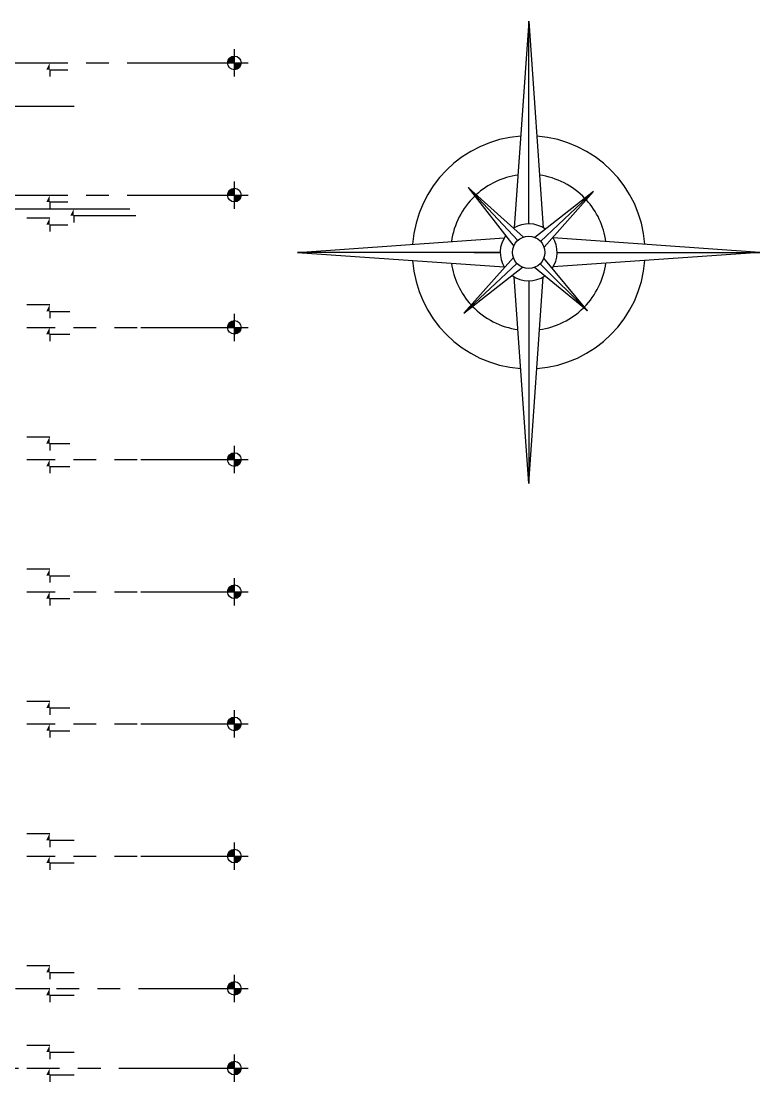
# Model space of a CAD drawing. Header units: metres. Extents: x -220 to 294, y -29 to 18.
# Drawn here: x -179.13 to -175.08, y -0.55 to 5.26 of the extents above; entities that cross this region are included whole.
import ezdxf

# ---------------------------------------------------------------- set-up
doc = ezdxf.new("R2010")
doc.units = ezdxf.units.M
doc.header["$MEASUREMENT"] = 0
doc.linetypes.add('DASHED4', pattern=[0.1875, 0.125, -0.0625])
for name, color, linetype in [('Cizgi', 7, 'Continuous'), ('Kesit_Kot', 7, 'Continuous'), ('Standart', 7, 'Continuous'), ('Tarama', 7, 'Continuous')]:
    doc.layers.add(name, color=color, linetype=linetype)

msp = doc.modelspace()

# ---------------------------------------------------------------- hatches: boundary and pattern name
at = {"layer": 'Kesit_Kot', "linetype": 'Continuous', "lineweight": -3}
for points in [[(-178.9736, 5.0351), (-178.9923, 4.9976), (-178.9736, 4.9976)], [(-178.9736, 4.3101), (-178.9923, 4.2726), (-178.9736, 4.2726)], [(-178.8418, 4.2351), (-178.8606, 4.1976), (-178.8418, 4.1976)], [(-178.9736, 4.1851), (-178.9923, 4.1476), (-178.9736, 4.1476)], [(-178.9736, 3.7101), (-178.9923, 3.6726), (-178.9736, 3.6726)], [(-178.9736, 3.5851), (-178.9923, 3.5476), (-178.9736, 3.5476)], [(-178.9736, 2.9851), (-178.9923, 2.9476), (-178.9736, 2.9476)], [(-178.9736, 2.8601), (-178.9923, 2.8226), (-178.9736, 2.8226)], [(-178.9736, 2.2601), (-178.9923, 2.2226), (-178.9736, 2.2226)], [(-178.9736, 2.1351), (-178.9923, 2.0976), (-178.9736, 2.0976)], [(-178.9736, 1.5351), (-178.9923, 1.4976), (-178.9736, 1.4976)], [(-178.9736, 1.4101), (-178.9923, 1.3726), (-178.9736, 1.3726)], [(-178.9736, 0.8101), (-178.9923, 0.7726), (-178.9736, 0.7726)], [(-178.9736, 0.6851), (-178.9923, 0.6476), (-178.9736, 0.6476)], [(-178.9736, 0.0851), (-178.9923, 0.0476), (-178.9736, 0.0476)], [(-178.9736, -0.0399), (-178.9923, -0.0774), (-178.9736, -0.0774)], [(-178.9736, -0.3524), (-178.9923, -0.3899), (-178.9736, -0.3899)], [(-178.9736, -0.4774), (-178.9923, -0.5149), (-178.9736, -0.5149)]]:
    msp.add_hatch(color=216, dxfattribs=at).paths.add_polyline_path(points)
at = {"layer": 'Tarama', "linetype": 'Continuous', "lineweight": -3}
for points in [[(-177.9982, 5.0351), (-177.9979, 5.0393), (-177.9972, 5.0435), (-177.9961, 5.0475), (-177.9945, 5.0514), (-177.9924, 5.0551), (-177.99, 5.0585), (-177.9872, 5.0617), (-177.9841, 5.0645), (-177.9806, 5.0669), (-177.9769, 5.0689), (-177.9731, 5.0705), (-177.969, 5.0717), (-177.9649, 5.0724), (-177.9607, 5.0726), (-177.9607, 5.0351)], [(-177.9232, 5.0351), (-177.9234, 5.0309), (-177.9241, 5.0268), (-177.9253, 5.0228), (-177.9269, 5.0189), (-177.9289, 5.0152), (-177.9314, 5.0118), (-177.9342, 5.0086), (-177.9373, 5.0058), (-177.9407, 5.0034), (-177.9444, 5.0014), (-177.9483, 4.9997), (-177.9523, 4.9986), (-177.9565, 4.9979), (-177.9607, 4.9976), (-177.9607, 5.0351)], [(-177.9982, 4.3101), (-177.9979, 4.3143), (-177.9972, 4.3185), (-177.9961, 4.3225), (-177.9945, 4.3264), (-177.9924, 4.3301), (-177.99, 4.3335), (-177.9872, 4.3367), (-177.9841, 4.3395), (-177.9806, 4.3419), (-177.9769, 4.3439), (-177.9731, 4.3455), (-177.969, 4.3467), (-177.9649, 4.3474), (-177.9607, 4.3476), (-177.9607, 4.3101)], [(-177.9232, 4.3101), (-177.9234, 4.3059), (-177.9241, 4.3018), (-177.9253, 4.2978), (-177.9269, 4.2939), (-177.9289, 4.2902), (-177.9314, 4.2868), (-177.9342, 4.2836), (-177.9373, 4.2808), (-177.9407, 4.2784), (-177.9444, 4.2764), (-177.9483, 4.2747), (-177.9523, 4.2736), (-177.9565, 4.2729), (-177.9607, 4.2726), (-177.9607, 4.3101)], [(-177.9982, 3.5851), (-177.9979, 3.5893), (-177.9972, 3.5935), (-177.9961, 3.5975), (-177.9945, 3.6014), (-177.9924, 3.6051), (-177.99, 3.6085), (-177.9872, 3.6117), (-177.9841, 3.6145), (-177.9806, 3.6169), (-177.9769, 3.6189), (-177.9731, 3.6205), (-177.969, 3.6217), (-177.9649, 3.6224), (-177.9607, 3.6226), (-177.9607, 3.5851)], [(-177.9232, 3.5851), (-177.9234, 3.5809), (-177.9241, 3.5768), (-177.9253, 3.5728), (-177.9269, 3.5689), (-177.9289, 3.5652), (-177.9314, 3.5618), (-177.9342, 3.5586), (-177.9373, 3.5558), (-177.9407, 3.5534), (-177.9444, 3.5514), (-177.9483, 3.5497), (-177.9523, 3.5486), (-177.9565, 3.5479), (-177.9607, 3.5476), (-177.9607, 3.5851)], [(-177.9982, 2.8601), (-177.9979, 2.8643), (-177.9972, 2.8685), (-177.9961, 2.8725), (-177.9945, 2.8764), (-177.9924, 2.8801), (-177.99, 2.8835), (-177.9872, 2.8867), (-177.9841, 2.8895), (-177.9806, 2.8919), (-177.9769, 2.8939), (-177.9731, 2.8955), (-177.969, 2.8967), (-177.9649, 2.8974), (-177.9607, 2.8976), (-177.9607, 2.8601)], [(-177.9232, 2.8601), (-177.9234, 2.8559), (-177.9241, 2.8518), (-177.9253, 2.8478), (-177.9269, 2.8439), (-177.9289, 2.8402), (-177.9314, 2.8368), (-177.9342, 2.8336), (-177.9373, 2.8308), (-177.9407, 2.8284), (-177.9444, 2.8264), (-177.9483, 2.8247), (-177.9523, 2.8236), (-177.9565, 2.8229), (-177.9607, 2.8226), (-177.9607, 2.8601)], [(-177.9982, 2.1351), (-177.9979, 2.1393), (-177.9972, 2.1435), (-177.9961, 2.1475), (-177.9945, 2.1514), (-177.9924, 2.1551), (-177.99, 2.1585), (-177.9872, 2.1617), (-177.9841, 2.1645), (-177.9806, 2.1669), (-177.9769, 2.1689), (-177.9731, 2.1705), (-177.969, 2.1717), (-177.9649, 2.1724), (-177.9607, 2.1726), (-177.9607, 2.1351)], [(-177.9232, 2.1351), (-177.9234, 2.1309), (-177.9241, 2.1268), (-177.9253, 2.1228), (-177.9269, 2.1189), (-177.9289, 2.1152), (-177.9314, 2.1118), (-177.9342, 2.1086), (-177.9373, 2.1058), (-177.9407, 2.1034), (-177.9444, 2.1014), (-177.9483, 2.0997), (-177.9523, 2.0986), (-177.9565, 2.0979), (-177.9607, 2.0976), (-177.9607, 2.1351)], [(-177.9982, 1.4101), (-177.9979, 1.4143), (-177.9972, 1.4185), (-177.9961, 1.4225), (-177.9945, 1.4264), (-177.9924, 1.4301), (-177.99, 1.4335), (-177.9872, 1.4367), (-177.9841, 1.4395), (-177.9806, 1.4419), (-177.9769, 1.4439), (-177.9731, 1.4455), (-177.969, 1.4467), (-177.9649, 1.4474), (-177.9607, 1.4476), (-177.9607, 1.4101)], [(-177.9232, 1.4101), (-177.9234, 1.4059), (-177.9241, 1.4018), (-177.9253, 1.3978), (-177.9269, 1.3939), (-177.9289, 1.3902), (-177.9314, 1.3868), (-177.9342, 1.3836), (-177.9373, 1.3808), (-177.9407, 1.3784), (-177.9444, 1.3764), (-177.9483, 1.3747), (-177.9523, 1.3736), (-177.9565, 1.3729), (-177.9607, 1.3726), (-177.9607, 1.4101)], [(-177.9982, 0.6851), (-177.9979, 0.6893), (-177.9972, 0.6935), (-177.9961, 0.6975), (-177.9945, 0.7014), (-177.9924, 0.7051), (-177.99, 0.7085), (-177.9872, 0.7117), (-177.9841, 0.7145), (-177.9806, 0.7169), (-177.9769, 0.7189), (-177.9731, 0.7205), (-177.969, 0.7217), (-177.9649, 0.7224), (-177.9607, 0.7226), (-177.9607, 0.6851)], [(-177.9232, 0.6851), (-177.9234, 0.6809), (-177.9241, 0.6768), (-177.9253, 0.6728), (-177.9269, 0.6689), (-177.9289, 0.6652), (-177.9314, 0.6618), (-177.9342, 0.6586), (-177.9373, 0.6558), (-177.9407, 0.6534), (-177.9444, 0.6514), (-177.9483, 0.6497), (-177.9523, 0.6486), (-177.9565, 0.6479), (-177.9607, 0.6476), (-177.9607, 0.6851)], [(-177.9982, -0.0399), (-177.9979, -0.0357), (-177.9972, -0.0315), (-177.9961, -0.0275), (-177.9945, -0.0236), (-177.9924, -0.0199), (-177.99, -0.0165), (-177.9872, -0.0133), (-177.9841, -0.0105), (-177.9806, -0.0081), (-177.9769, -0.0061), (-177.9731, -0.0045), (-177.969, -0.0033), (-177.9649, -0.0026), (-177.9607, -0.0024), (-177.9607, -0.0399)], [(-177.9232, -0.0399), (-177.9234, -0.0441), (-177.9241, -0.0482), (-177.9253, -0.0522), (-177.9269, -0.0561), (-177.9289, -0.0598), (-177.9314, -0.0632), (-177.9342, -0.0664), (-177.9373, -0.0692), (-177.9407, -0.0716), (-177.9444, -0.0736), (-177.9483, -0.0753), (-177.9523, -0.0764), (-177.9565, -0.0771), (-177.9607, -0.0774), (-177.9607, -0.0399)], [(-177.9982, -0.4774), (-177.9979, -0.4732), (-177.9972, -0.469), (-177.9961, -0.465), (-177.9945, -0.4611), (-177.9924, -0.4574), (-177.99, -0.454), (-177.9872, -0.4508), (-177.9841, -0.448), (-177.9806, -0.4456), (-177.9769, -0.4436), (-177.9731, -0.442), (-177.969, -0.4408), (-177.9649, -0.4401), (-177.9607, -0.4399), (-177.9607, -0.4774)], [(-177.9232, -0.4774), (-177.9234, -0.4816), (-177.9241, -0.4857), (-177.9253, -0.4897), (-177.9269, -0.4936), (-177.9289, -0.4973), (-177.9314, -0.5007), (-177.9342, -0.5039), (-177.9373, -0.5067), (-177.9407, -0.5091), (-177.9444, -0.5111), (-177.9483, -0.5128), (-177.9523, -0.5139), (-177.9565, -0.5146), (-177.9607, -0.5149), (-177.9607, -0.4774)]]:
    msp.add_hatch(color=216, dxfattribs=at).paths.add_polyline_path(points)

# ---------------------------------------------------------------- linework, layer by layer
at = {"layer": 'Cizgi', "color": 251, "linetype": 'DASHED4', "lineweight": -3}
for points in [[(-179.2236, 5.0351), (-178.4736, 5.0351)], [(-179.2236, 4.3101), (-178.4736, 4.3101)], [(-179.9689, 3.5851), (-178.4736, 3.5851)], [(-179.9689, 2.8601), (-178.4736, 2.8601)], [(-179.9689, 2.1351), (-178.4736, 2.1351)], [(-179.9689, 1.4101), (-178.4736, 1.4101)], [(-179.9689, 0.6851), (-178.4736, 0.6851)], [(-179.8368, -0.0399), (-178.4736, -0.0399)], [(-180.8439, -0.4774), (-178.4736, -0.4774)]]:
    msp.add_lwpolyline(points, dxfattribs=at)
at = {"layer": 'Cizgi', "color": 251, "linetype": 'Continuous', "lineweight": -3}
msp.add_lwpolyline([(-179.3564, 4.2351), (-178.5347, 4.2351)], dxfattribs=at)
at = {"layer": 'Kesit_Kot', "color": 251, "linetype": 'Continuous', "lineweight": -3}
for points in [[(-179.0986, 5.0351), (-178.9736, 5.0351)], [(-178.9736, 4.9976), (-178.8741, 4.9976)], [(-178.9736, 4.9976), (-178.9736, 4.9601)], [(-179.1796, 4.7988), (-178.839, 4.7988)], [(-179.0986, 4.3101), (-178.9736, 4.3101)], [(-178.9736, 4.2726), (-178.8741, 4.2726)], [(-178.9736, 4.2726), (-178.9736, 4.2351)], [(-178.8418, 4.1976), (-178.8418, 4.1601)], [(-178.5012, 4.1976), (-178.8418, 4.1976)], [(-179.0986, 4.1851), (-178.9736, 4.1851)], [(-178.9736, 4.1476), (-178.8741, 4.1476)], [(-178.9736, 4.1476), (-178.9736, 4.1101)], [(-179.0986, 3.7101), (-178.9736, 3.7101)], [(-178.9736, 3.6726), (-178.8631, 3.6726)], [(-178.9736, 3.6726), (-178.9736, 3.6351)], [(-179.0986, 3.5851), (-178.9736, 3.5851)], [(-178.9736, 3.5476), (-178.8631, 3.5476)], [(-178.9736, 3.5476), (-178.9736, 3.5101)], [(-179.0986, 2.9851), (-178.9736, 2.9851)], [(-178.9736, 2.9476), (-178.8631, 2.9476)], [(-178.9736, 2.9476), (-178.9736, 2.9101)], [(-179.0986, 2.8601), (-178.9736, 2.8601)], [(-178.9736, 2.8226), (-178.8631, 2.8226)], [(-178.9736, 2.8226), (-178.9736, 2.7851)], [(-179.0986, 2.2601), (-178.9736, 2.2601)], [(-178.9736, 2.2226), (-178.8631, 2.2226)], [(-178.9736, 2.2226), (-178.9736, 2.1851)], [(-179.0986, 2.1351), (-178.9736, 2.1351)], [(-178.9736, 2.0976), (-178.8631, 2.0976)], [(-178.9736, 2.0976), (-178.9736, 2.0601)], [(-179.0986, 1.5351), (-178.9736, 1.5351)], [(-178.9736, 1.4976), (-178.8631, 1.4976)], [(-178.9736, 1.4976), (-178.9736, 1.4601)], [(-179.0986, 1.4101), (-178.9736, 1.4101)], [(-178.9736, 1.3726), (-178.8631, 1.3726)], [(-178.9736, 1.3726), (-178.9736, 1.3351)], [(-179.0986, 0.8101), (-178.9736, 0.8101)], [(-178.9736, 0.7726), (-178.8388, 0.7726)], [(-178.9736, 0.7726), (-178.9736, 0.7351)], [(-179.0986, 0.6851), (-178.9736, 0.6851)], [(-178.9736, 0.6476), (-178.8388, 0.6476)], [(-178.9736, 0.6476), (-178.9736, 0.6101)], [(-179.0986, 0.0851), (-178.9736, 0.0851)], [(-178.9736, 0.0476), (-178.8388, 0.0476)], [(-178.9736, 0.0476), (-178.9736, 0.0101)], [(-179.0986, -0.0399), (-178.9736, -0.0399)], [(-178.9736, -0.0774), (-178.8388, -0.0774)], [(-178.9736, -0.0774), (-178.9736, -0.1149)], [(-179.0986, -0.3524), (-178.9736, -0.3524)], [(-178.9736, -0.3899), (-178.8388, -0.3899)], [(-178.9736, -0.3899), (-178.9736, -0.4274)], [(-179.0986, -0.4774), (-178.9736, -0.4774)], [(-178.9736, -0.5149), (-178.8388, -0.5149)], [(-178.9736, -0.5149), (-178.9736, -0.5524)]]:
    msp.add_lwpolyline(points, dxfattribs=at)
at = {"layer": 'Standart', "color": 198, "linetype": 'Continuous', "lineweight": -3}
for points in [[(-176.3461, 5.264), (-176.4251, 4.1312)], [(-176.3461, 5.264), (-176.267, 4.1312)], [(-176.679, 4.3526), (-176.4279, 4.03)], [(-176.679, 4.3526), (-176.3739, 4.0804)], [(-175.9899, 4.3293), (-176.3125, 4.0782)], [(-175.9899, 4.3293), (-176.2621, 4.0242)], [(-177.6137, 3.9964), (-176.4809, 4.0755)], [(-175.0784, 3.9964), (-176.2113, 4.0755)], [(-177.6137, 3.9964), (-176.4809, 3.9174)], [(-176.7022, 3.6635), (-176.43, 3.9686)], [(-176.0244, 3.6754), (-176.2635, 3.9646)], [(-175.0784, 3.9964), (-176.2113, 3.9174)], [(-176.7022, 3.6635), (-176.3797, 3.9146)], [(-176.0244, 3.6754), (-176.3142, 3.9139)], [(-176.3461, 2.7288), (-176.4251, 3.8616)], [(-176.3461, 2.7288), (-176.267, 3.8616)]]:
    msp.add_lwpolyline(points, dxfattribs=at)
at = {"layer": 'Standart', "color": 59, "linetype": 'Continuous', "lineweight": -3}
for points in [[(-176.3461, 4.1527), (-176.3461, 5.264)], [(-176.4065, 4.061), (-176.679, 4.3526)], [(-176.2815, 4.0568), (-175.9899, 4.3293)], [(-176.5023, 3.9964), (-177.6137, 3.9964)], [(-176.6443, 3.9964), (-176.5023, 3.9964)], [(-176.1898, 3.9964), (-175.0784, 3.9964)], [(-176.1898, 3.9964), (-176.0478, 3.9964)], [(-176.4107, 3.936), (-176.7022, 3.6635)], [(-176.2835, 3.9339), (-176.0244, 3.6754)], [(-176.3461, 3.8401), (-176.3461, 2.7288)]]:
    msp.add_lwpolyline(points, dxfattribs=at)
at = {"layer": 'Standart', "color": 216, "linetype": 'Continuous', "lineweight": -3}
for points in [[(-177.9607, 4.9601), (-177.9607, 5.1101)], [(-178.4736, 5.0351), (-178.0357, 5.0351)], [(-178.0357, 5.0351), (-177.8857, 5.0351)], [(-177.9607, 4.2351), (-177.9607, 4.3851)], [(-178.4736, 4.3101), (-178.0357, 4.3101)], [(-178.0357, 4.3101), (-177.8857, 4.3101)], [(-177.9607, 3.5101), (-177.9607, 3.6601)], [(-178.4736, 3.5851), (-178.0357, 3.5851)], [(-178.0357, 3.5851), (-177.8857, 3.5851)], [(-177.9607, 2.7851), (-177.9607, 2.9351)], [(-178.4736, 2.8601), (-178.0357, 2.8601)], [(-178.0357, 2.8601), (-177.8857, 2.8601)], [(-177.9607, 2.0601), (-177.9607, 2.2101)], [(-178.4736, 2.1351), (-178.0357, 2.1351)], [(-178.0357, 2.1351), (-177.8857, 2.1351)], [(-177.9607, 1.3351), (-177.9607, 1.4851)], [(-178.4736, 1.4101), (-178.0357, 1.4101)], [(-178.0357, 1.4101), (-177.8857, 1.4101)], [(-177.9607, 0.6101), (-177.9607, 0.7601)], [(-178.4736, 0.6851), (-178.0357, 0.6851)], [(-178.0357, 0.6851), (-177.8857, 0.6851)], [(-177.9607, -0.1149), (-177.9607, 0.0351)], [(-178.4736, -0.0399), (-178.0357, -0.0399)], [(-178.0357, -0.0399), (-177.8857, -0.0399)], [(-177.9607, -0.5524), (-177.9607, -0.4024)], [(-178.4736, -0.4774), (-178.0357, -0.4774)], [(-178.0357, -0.4774), (-177.8857, -0.4774)]]:
    msp.add_lwpolyline(points, dxfattribs=at)
for centre in [(-177.9607, 5.0351), (-177.9607, 4.3101), (-177.9607, 3.5851), (-177.9607, 2.8601), (-177.9607, 2.1351), (-177.9607, 1.4101), (-177.9607, 0.6851), (-177.9607, -0.0399), (-177.9607, -0.4774)]:
    msp.add_circle(centre, 0.0375, dxfattribs=at)
at = {"layer": 'Standart', "color": 198, "linetype": 'Continuous', "lineweight": -3}
msp.add_circle((-176.3461, 3.9964), 0.0885, dxfattribs=at)
at = {"layer": 'Standart', "color": 59, "linetype": 'Continuous', "lineweight": -3}
for radius, start, end in [(0.6383, 93.95427, 176.04573), (0.6383, 3.95427, 86.04573), (0.4278, 97.91046, 132.33913), (0.4278, 43.78916, 82.08954), (0.4278, 133.78916, 172.08954), (0.4278, 7.91046, 42.33913), (0.6383, 183.95427, 266.04573), (0.4278, 187.91046, 222.33913), (0.6383, 273.95427, 356.04573), (0.4278, 315.39431, 352.08954), (0.4278, 223.78916, 262.08954), (0.4278, 277.91046, 314.71003)]:
    msp.add_arc((-176.3461, 3.9964), radius, start, end, dxfattribs=at)
at = {"layer": 'Standart', "color": 198, "linetype": 'Continuous', "lineweight": -3}
for start, end in [(54.22858, 121.8586), (144.22858, 211.8586), (325.46245, 31.8586), (234.22858, 304.56606)]:
    msp.add_arc((-176.3461, 3.9964), 0.1563, start, end, dxfattribs=at)

doc.saveas('drawing.dxf')
